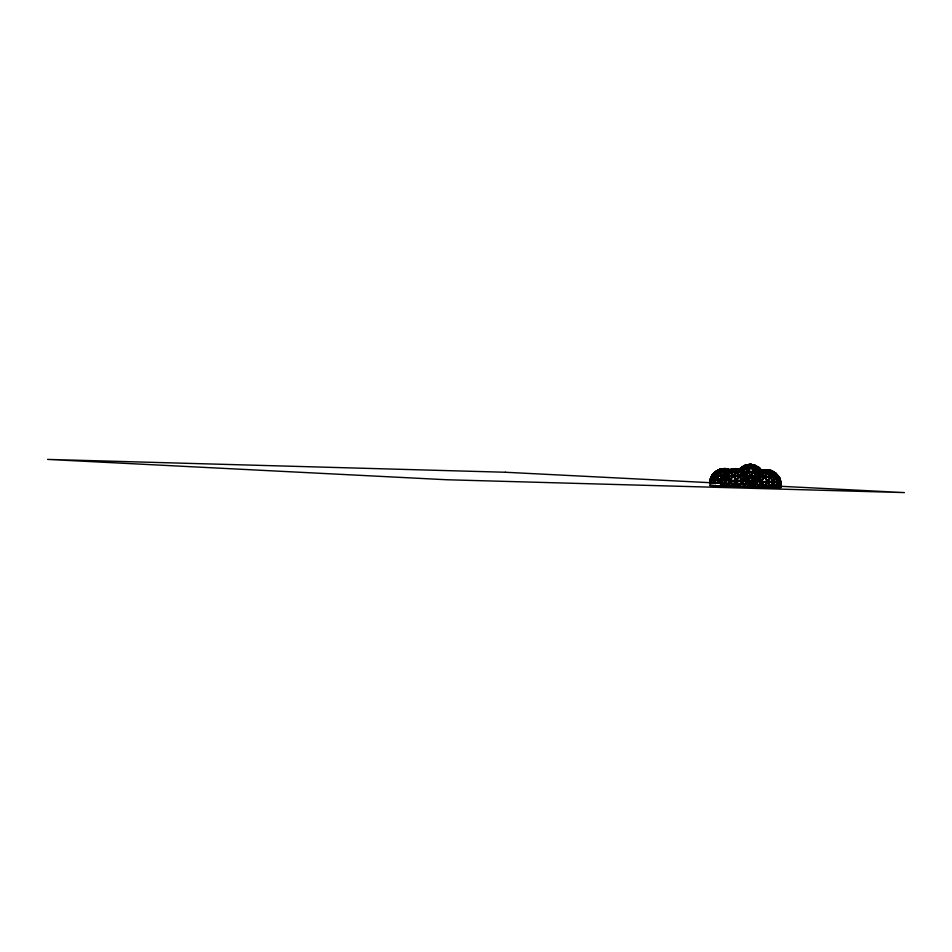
<?xml version="1.0" encoding="UTF-8"?>
<svg xmlns="http://www.w3.org/2000/svg" width="952" height="952" viewBox="0 0 952 952"><rect width="100%" height="100%" fill="white"/><g stroke="black" fill="none" stroke-linecap="round" stroke-linejoin="round"><path stroke-width="1.43" d="M713.941 479.915C712.631 469.276 716.808 483.318 711.263 479.641L713.964 475.94M716.868 476.547L714.369 475.679L714.345 479.522L716.785 476.5M724.948 475.976L725.043 479.998L722.366 479.713L724.948 475.976L722.366 479.713M727.971 476.631L725.46 475.762L725.448 479.594L727.875 476.583M746.463 480.343L746.475 476.512C740.632 475.691 749.26 485.508 746.475 476.512M749.081 480.665L746.784 480.772C745.202 468.634 752.485 489.078 746.808 476.785M756.186 481.046C754.936 470.835 758.946 484.306 753.615 480.772L756.209 477.226M756.685 476.94C754.281 487.234 763.064 471.645 756.673 480.593L756.685 476.94L759.077 477.773M777.665 477.618C780.331 486.758 771.965 476.559 777.57 477.666M780.2 481.712L777.998 481.819C776.308 470.228 783.567 489.721 778.022 477.999M778.129 477.963L777.998 481.819M709.835 483.747C708.716 473.834 720.438 465.683 729.494 469.562L725.745 469.455M710.132 483.223L710.775 480.427L709.894 480.605L709.966 483.747L709.823 480.213L711.739 476.238M720.902 484.259L720.926 480.296L723.068 475.274L727.566 471.192L732.445 469.467M720.997 480.689L721.866 480.498L720.997 480.689L721.104 484.723L723.068 475.274C731.005 462.482 752.449 470.466 749.807 485.282M749.652 484.401L749.391 481.474L749.64 485.734M757.887 486.996C745.178 489.673 755.043 471.026 762.135 470.407C772.25 466.98 783.21 476.857 780.914 487.293M752.116 484.937L752.187 481.795L753.056 481.605L752.58 484.854M780.83 486.841L779.474 477.273L771.774 470.74L767.752 469.848M722.782 469.169L724.817 468.622L729.494 469.562M724.817 468.622L727.09 469.324M735.908 468.705C743.214 470.014 729.22 469.669 735.908 468.705L740.751 469.788L739.514 469.693M748.474 465.064L750.616 464.362L753.008 465.088M767.086 469.943L769.371 470.645L765.063 470.49L767.098 469.812L762.028 470.562L763.671 470.704L759.375 472.18L762.076 470.693M727.304 469.693C718.26 466.766 724.769 473.929 727.316 469.562M753.115 465.445L748.427 465.147L750.902 466.885M764.991 470.74L767.371 472.394L764.991 470.74L769.502 470.776L767.371 472.394M722.604 479.046L722.842 476.321L720.926 480.296L721.176 484.318M722.877 478.582L723.044 476.595M722.794 475.167L725.115 472.097M733.885 475.334L738.573 475.5L733.885 475.334L736.217 472.097L738.573 475.5M765.063 476.44L769.763 476.524L767.407 473.203L765.063 476.44L769.763 476.607M750.89 475.476L753.294 471.704L748.593 471.537L750.89 475.476L753.294 471.704M765.063 477.035L769.763 477.142L765.063 477.035L767.36 480.915L769.763 477.142M725.15 468.789L728.875 469.443M728.554 469.562L726.174 469.372M736.253 468.86L739.978 469.526M739.656 469.645L736.063 469.419M750.914 464.505L754.769 465.207M767.455 469.836C766.241 471.062 770.073 469.157 771.168 470.621M770.846 470.752L767.252 470.526M710.299 483.664L711.965 475.191L716.297 471.18L719.855 469.217L727.935 469.443L731.219 470.823M710.418 483.664L710.93 480.855L711.501 483.675M720.973 484.711L721.735 480.486M721.39 483.747L722.032 480.927L722.592 483.759M752.699 484.854L753.211 482.033L753.782 484.865M780.14 485.532L780.711 482.581M780.045 487.293L780.759 482.854M780.176 487.317L781.021 482.426L779.141 478.309L779.474 477.273L777.915 477.154L775.071 478.011L770.406 476.833L759.553 477.464L754.246 476.381L752.33 485.294L752.104 481.403L757.137 473.382M711.608 476.464C714.5 469.288 707.015 486.781 711.691 476.881M712.001 475.845L716.511 471.228L719.76 469.36L721.473 469.491L716.999 471.026M722.818 476.631L722.854 475.822L721.295 479.915C721.699 480.332 722.235 477.464 723.068 475.274L728.363 476.357L739.216 475.726L743.881 476.904L748.296 476.167L749.771 485.734M727.637 471.299L723.127 475.869L725.948 472.275L730.957 469.3L733.195 469.372M753.984 477.166C751.723 483.057 752.853 481.367 754.246 476.381L758.577 472.37L762.135 470.407L764.385 470.478M749.153 481.45L746.927 481.51L748.212 485.615L749.153 481.45L748.093 485.627C746.166 479.784 743.238 474.013 739.026 469.526L735.884 468.562L727.387 471.264L721.89 480.034L720.926 480.296M748.546 485.115L749.7 480.938L748.26 476.488L747.034 476.405M748.772 484.687L749.272 481.902M779.402 486.722L780.331 482.557C774.976 480.296 780.938 493.148 780.331 482.557M781.021 482.426L779.426 487.591L752.08 486.686M710.942 479.63L710.073 479.784L710.942 479.63L711.822 476.024M712.048 475.572C709.121 486.198 714.369 470.478 713.643 475.583M723.127 475.607C718.474 485.294 728.375 473.239 723.246 475.667M754.329 476.762C753.091 486.032 752.842 474.798 755.936 476.773M738.812 469.562L740.596 469.645L748.296 476.167L747.951 477.202L749.831 481.319L749.283 480.724M753.579 465.123L759.149 467.539L762.04 470.764M770.037 470.538C771.786 469.336 778.272 476.119 775.618 472.977L767.062 469.669L758.577 472.37L753.08 481.141L752.104 481.403M729.053 469.848L725.281 469.741M736.384 469.824L740.192 469.8M745.618 465.23L742.81 466.777L747.284 465.242L745.571 465.111L750.2 464.35L749.997 465.207L746.463 465.052M750.307 465.171L750.592 464.231L755.305 465.314L761.969 470.871L760.41 469.241M750.7 465.23L750.926 464.386M766.419 470.621C767.633 469.217 763.54 471.847 762.481 470.716M762.135 470.407L766.788 470.609L767.062 469.669M725.733 471.383L727.923 469.919M739.049 469.895L736.8 471.573L739.049 469.895L741.441 472.525L739.014 470.002M751.544 467.123C754.02 462.517 760.565 471.835 751.544 467.123L753.77 465.564M770.204 471.109C779.045 475.691 762.314 473.346 770.239 471.002M748.034 476.012L747.772 476.809L745.583 473.656L747.927 476.083M741.453 472.954L736.812 471.99L739.18 475.31L741.489 472.858M751.556 467.563L756.197 468.527L751.556 467.563L753.889 470.978L756.197 468.527M768.002 473.096L772.667 473.965L768.002 473.096L770.358 476.416L772.667 473.965M712.548 483.307L713.75 480.653L711.144 480.415L711.715 483.235L711.144 480.415M712.655 483.33L719.093 472.228L722.08 469.157M712.977 483.771L714.059 481.105M723.092 484.735L724.841 480.736L722.247 480.498L723.211 484.747L730.184 472.311L733.076 469.312L739.026 469.526L744.428 471.871L745.38 473.108L740.692 469.907M724.079 483.854L725.257 481.177L726.257 483.902M754.829 484.497L755.924 481.819M755.257 484.961C756.031 477.107 761.326 490.328 754.805 486.282M744.286 485.437L746.142 481.498L744.369 485.437L742.548 481.343L746.142 481.498M744.952 485.008L746.713 481.093L746.737 476.048L744.428 471.871L742.096 472.727L739.216 475.726L732.992 485.877L720.89 485.579L739.859 486.377M745.356 484.568L746.642 481.95L747.415 484.675M775.475 486.543L777.332 482.604L775.475 486.543L773.726 482.45L777.332 482.604M775.951 486.996L777.832 483.057L776.047 487.007M718.546 472.811L717.237 475.964L718.617 472.894L714.75 475.072L717.237 475.964M717.772 475.905L719.165 472.823L721.533 475.345L717.82 475.988L719.2 472.906M728.875 475.988L730.255 472.906C737.764 476.286 724.329 478.38 730.255 472.906M744.428 468.646C738.812 479.57 749.902 461.47 740.561 470.823M743.072 472.025L744.904 467.979L747.784 464.981L750.592 464.231L759.149 467.539C761.897 470.895 755.793 464.374 754.234 465.361M747.344 471.097L744.976 468.574L743.631 471.74L747.308 471.014M759.494 477.095C762.207 468.896 760.446 480.51 757.126 476.238L760.815 474.167M759.553 477.464L761.374 473.418L764.254 470.419L770.216 470.633L777.915 477.154L780.652 482.117L753.08 481.141L754.198 486.698L756.34 481.438L759.553 477.464L764.182 486.984M760.136 477.035L761.457 474.108C768.371 477.071 755.924 479.034 761.457 474.108M743.393 477.119L741.953 480.201L739.787 476.274L743.333 477.166M743.881 476.904L739.573 485.044M746.106 480.712L742.489 480.593L743.881 477.559L746.023 480.736M742.572 480.558L743.952 477.523M773.131 481.307C778.712 476.619 765.634 475.036 773.191 481.26M770.216 470.633C764.468 474.298 761.897 481.165 758.506 486.805L756.34 481.438L756.364 476.393L761.374 473.418L767.407 472.62L773.286 473.834L775.071 478.011L770.751 486.151M773.678 481.688C773.905 473.644 781.413 485.341 773.762 481.664M731.16 470.942L728.494 469.645M729.613 469.848L728.435 469.764M770.703 470.8L771.929 470.895M710.109 479.879L711.965 475.191L717.261 476.274L724.543 475.512M717.344 482.771L718.486 480.808L714.643 480.689L715.809 483.414M717.641 483.009L725.115 471.43L727.935 469.443L724.781 468.479L716.297 471.18L710.799 479.951L709.823 480.213M717.975 483.235L719.105 481.236L720.723 484.318L719.058 481.248M729.589 480.891L727.982 483.854L729.589 480.891L725.745 480.772L726.912 483.485M727.328 485.698C730.719 480.058 733.278 473.192 739.026 469.526M728.542 484.306L730.196 481.319L731.814 484.401M758.566 485.937C763.825 473.929 758.03 494.017 756.923 481.879L760.779 481.998M761.386 482.426L759.184 486.401C769.954 490.851 756.245 475.5 763.492 486.531M743.881 471.764C741.501 469.86 747.237 477.357 739.466 469.812M754.341 465.587L758.601 467.432L756.757 468.11M770.751 471.133L775.071 472.87L773.226 473.549M716.332 471.549L714.666 474.81L716.332 471.549L718.617 472.466L716.404 471.645M726.923 471.835L725.281 475.096L723.52 474.988L726.923 471.68L723.734 474.798M729.637 472.442L727.435 471.621L725.698 474.798M739.99 470.764L742.108 466.932L745.666 464.969L750.592 464.231M740.406 470.466L742.143 467.289L744.428 468.217L740.477 470.562L742.143 467.289M756.126 474.881C749.819 468.789 764.539 472.692 754.769 476.06L756.376 476.071L758.137 473.12L754.865 476.143L751.485 475.845L753.913 472.085L755.602 475.143M756.959 475.822L758.625 472.787L760.815 473.668L757.03 475.917L758.625 472.787M740.858 470.145L744.512 472.751M772.048 471.24L775.761 473.751M735.444 480.867L733.623 483.973L735.456 480.879L730.85 480.891L732.493 483.985M734.325 484.437L736.134 481.331L737.729 484.556M764.813 485.889L770.406 476.833L773.286 473.834L775.618 472.977L777.915 477.154L777.891 482.2L779.426 487.591L780.985 487.71L709.787 485.496L734.956 486.353L733.266 486.222M765.515 485.544L767.324 482.438L768.907 485.663M740.168 484.699L742.001 481.748L743.31 484.83L741.941 481.736M768.026 482.033L772.536 482.367L770.132 486.329L768.026 482.033L770.168 486.329M771.346 485.794L773.191 482.854L774.94 486.96M748.986 478.523L750.259 476.488L747.856 476.488M748.986 479.225L753.924 471.395L756.816 468.396L759.149 467.539L761.445 471.716L753.746 465.195L747.784 464.981L742.108 466.932L738.859 469.943M748.986 479.939L750.854 476.857L753.056 481.129L748.355 480.962L753.044 481.117M730.232 479.737C735.801 468.229 729.815 486.686 728.875 476.607L732.635 476.012M745.773 474.203L747.308 471.633L743.583 472.275M745.642 474.905L750.926 467.182L753.746 465.195M746.13 474.846L747.951 471.871L750.271 475.798L746.689 475.774M761.433 480.724C766.729 469.776 761.041 487.341 760.136 477.749L763.718 477.19M767.966 481.284L770.394 477.523C779.795 485.77 759.303 479.344 772.607 481.641M744.143 471.894L744.761 472.763M759.482 468.432L761.291 471.514L762.623 471.526M739.787 475.679L742.036 473.322L743.393 476.5L739.847 475.595M758.101 472.168C753.222 462.934 762.826 477.035 754.555 471.264M722.163 475.024L724.484 471.775L719.724 472.394L722.163 475.024L719.724 472.394M730.827 472.478L733.266 475.107C742.536 467.729 721.759 475.226 735.575 471.859M745.559 468.241L747.974 470.776C757.245 463.398 736.467 470.895 750.295 467.527M764.444 476.131C769.882 467.087 764.063 481.438 762.112 473.608L766.681 473.108M712.096 475.929L714.547 472.787M723.234 475.952L725.602 472.965L723.449 475.964M747.986 465.064L745.666 464.969L740.656 467.944L739.109 469.967L741.727 467.587M714.726 479.915L717.225 476.928L718.582 480.058L714.797 479.951M725.817 479.986C728.328 470.443 731.814 486.746 728.256 476.976L725.817 479.986L729.684 480.129M751.485 475.845L755.007 476.071M744.428 472.228L746.154 475.619L744.428 472.228L742.512 473.001L746.249 475.524M757.304 468.574L759.137 467.896L760.957 471.192M775.618 473.334L777.344 476.714L775.618 473.334L773.69 474.108L777.427 476.631M719.105 471.942L721.378 469.586L716.892 471.121L719.153 472.061L716.939 471.24M721.985 469.598C713.667 474.227 730.589 471.906 722.009 469.717M727.994 471.204L730.196 472.025L732.469 469.669M730.815 472.037L733.088 469.681C741.668 472.192 724.758 474.12 733.111 469.8M738.704 470.05L740.656 467.944M738.812 470.133L740.454 468.622M747.796 465.349L745.547 467.825L750.295 467.194L747.796 465.349L750.283 467.087M754.496 471.347L756.745 468.991M761.433 473.203C767.847 467.682 758.22 475.131 759.315 472.406M764.277 470.835C756.328 475.476 772.548 472.965 764.289 470.954M742.608 473.346L746.13 475.869L742.608 473.346L743.964 476.524L746.13 475.869M757.316 469.015L760.838 471.537L757.316 469.015L758.589 472.275L760.838 471.537M773.798 474.453L777.32 476.976L773.798 474.453L775.071 477.702L777.32 476.976M712.512 475L715.88 471.537M759.47 467.92L762.421 471.395M744.869 472.478L747.915 475.857L746.677 475.762M776.058 473.572L779.105 476.964L777.867 476.869M750.902 467.004L753.127 465.314M758.197 472.882L757.018 473.549L758.815 472.406M776.88 474.679L779.212 477.119M715.368 472.025C728.054 465.361 708.871 474.489 717.713 471.502M739.894 470.954L744.904 467.979L750.926 467.182L756.816 468.396L758.589 472.573L760.493 472.002M759.196 472.442L761.671 470.823M778.26 477.559L779.45 477.654L780.331 481.319M779.307 478.547L779.569 477.749L780.735 481.676M753.615 480.772L751.473 476.535L754.984 476.797M744.297 471.811L753.924 471.395L758.589 472.573M717.772 476.524C726.031 471.609 717.832 485.318 717.808 476.583M766.622 469.943L762.826 470.336M728.054 485.294L732.35 485.425M723.627 485.175L726.804 485.258M720.926 485.163L722.758 485.163M748.867 486.198L749.724 486.186L748.462 486.079M743.191 486.472L749.795 486.603L732.992 485.877L728.363 476.357M753.936 486.27L752.52 486.329M747.272 476.131L755.305 476.452M722.092 480.058L719.688 480.034L722.14 476.131L723.318 478.106M721.461 480.379L710.799 479.951L711.358 482.735M762.04 481.998L766.646 481.974L764.194 486.115L762.04 481.998L764.218 486.127M712.417 474.917L714.178 475.012M764.551 487.46L766.669 487.472L760.255 487.281M740.549 486.674L734.123 486.555L746.999 486.9M760.993 487.127L765.741 487.341M736.051 469.55L740.596 469.645M766.788 470.609L771.774 470.74M760.791 481.188L757.102 481.046L759.422 478.166L760.719 481.153M735.575 486.412L737.74 486.555M750.093 481.391L752.473 481.474M733.706 485.472L737.122 485.591M748.831 486.639L752.449 486.758M750.973 487.043L757.59 487.281M731.874 469.372L734.099 469.336M730.957 469.3L734.444 469.455M723.008 469.253L720.771 469.288M734.813 469.764L731.303 469.61M719.855 469.217L723.341 469.372M722.544 469.633L720.2 469.526M752.437 481.01L753.687 481.129M722.508 480.022L721.378 479.939M711.156 480.748L709.894 480.605M780.581 483.009L780.711 487.257M752.437 484.973L752.258 481.843L752.556 484.556M710.109 480.665L710.156 483.783M754.115 484.437L753.437 481.593L756.031 481.843M736.836 471.454L741.477 472.418M758.577 472.37L761.374 473.418L764.444 476.619L769.573 486.067M742.108 466.932L744.904 467.979L747.974 471.18L753.663 481.522M727.387 471.264L730.184 472.311L733.254 475.512L738.395 484.961M716.297 471.18L719.093 472.228L722.163 475.429M743.821 471.871L739.621 469.919L742.048 472.442M754.163 476.976L753.996 477.737M764.254 470.419C770.323 474.036 772.774 481.284 775.547 487.412L777.891 482.2L775.071 478.011M747.784 464.981L750.926 467.182L756.067 475.274M733.076 469.312C738.728 472.632 741.192 479.249 743.786 484.949M721.973 469.229L725.115 471.43L719.093 472.228L714.083 475.203L714.059 480.248L715.142 482.938M756.554 466.349L758.566 467.777M754.579 476.297L754.424 477.059M756.376 476.071L754.769 476.06M745.535 468.146L747.974 470.776M714.833 472.43L716.511 471.228M776.404 474.06L778.95 477.916M778.688 477.904L776.618 474.679L777.903 476.904M745.226 472.965L747.665 476.881M745.13 465.433L741.18 467.777M726.471 471.954L730.481 469.717L726.697 471.966M753.889 472.132L755.567 475.179M719.748 480.808L721.39 483.913M720.759 483.628L717.261 476.274M751.509 476.524L753.698 480.796M745.249 465.326L741.311 467.682M779.141 478.963L780.688 482.069M773.809 482.45L775.559 486.543M726.781 484.354L725.162 480.332L725.186 475.286C732.635 468.8 746.332 471.026 749.474 481.01L721.89 480.034L722.735 484.211M725.257 481.177L726.352 483.902M714.155 481.105L715.249 483.818M777.724 483.045L778.986 487.15M735.206 468.693L731.636 469.229M720.545 469.146L724.341 468.753M733.718 469.479C742.477 467.658 736.562 473.87 733.718 469.479M748.605 470.919C757.982 475.322 750.343 462.434 748.593 471.002M733.98 475.929L738.478 476.083L736.182 479.701L733.98 475.929M748.379 476.643L749.426 480.617L748.379 476.643M729.648 472.894L728.256 475.964L725.841 475.155L729.648 472.894M741.358 481.26L738.942 485.222L736.836 480.927L741.358 481.26M733.242 476.309C724.841 482.176 741.406 482.128 733.254 476.357M764.42 477.416C756.055 483.354 772.596 483.188 764.444 477.464M739.204 476.416L736.777 480.177L741.418 480.534L739.204 476.416M747.189 465.326C745.13 470.133 738.597 466.313 747.189 465.326M773.226 474.429L771.025 476.702L774.571 477.606L773.226 474.429M742.251 466.873L740.561 468.087L742.322 466.98M505.333 472.252L47.6 459.411L446.666 479.748L904.4 492.589L505.333 472.252"/></g></svg>
